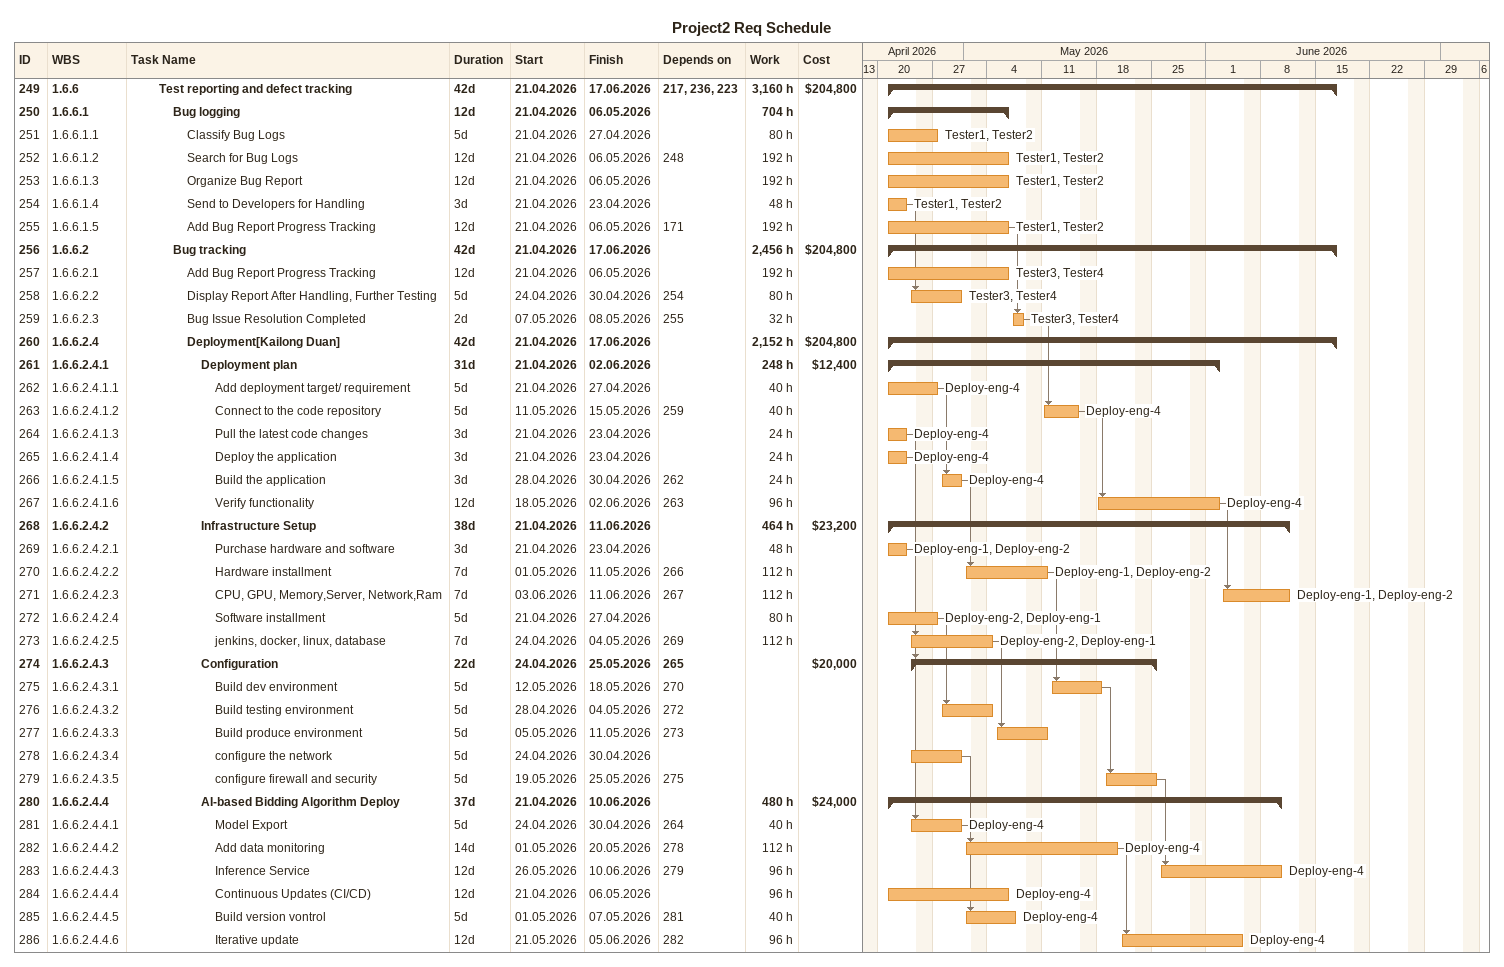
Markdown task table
Project2 Req Schedule

| ID | WBS | Task | Duration | Start | Finish | Predecessors | Resources | Work (h) | Cost ($) |
|---|---|---|---|---|---|---|---|---|---|
| 249 | 1.6.6 | **Test reporting and defect tracking** | 42d | 2026-04-21 | 2026-06-17 | 217, 236, 223 |  | 3160 | 204800 |
| 250 | 1.6.6.1 | **Bug logging** | 12d | 2026-04-21 | 2026-05-06 |  |  | 704 |  |
| 251 | 1.6.6.1.1 | Classify Bug Logs | 5d | 2026-04-21 | 2026-04-27 |  | Tester1, Tester2 | 80 |  |
| 252 | 1.6.6.1.2 | Search for Bug Logs | 12d | 2026-04-21 | 2026-05-06 | 248 | Tester1, Tester2 | 192 |  |
| 253 | 1.6.6.1.3 | Organize Bug Report | 12d | 2026-04-21 | 2026-05-06 |  | Tester1, Tester2 | 192 |  |
| 254 | 1.6.6.1.4 | Send to Developers for Handling | 3d | 2026-04-21 | 2026-04-23 |  | Tester1, Tester2 | 48 |  |
| 255 | 1.6.6.1.5 | Add Bug Report Progress Tracking | 12d | 2026-04-21 | 2026-05-06 | 171 | Tester1, Tester2 | 192 |  |
| 256 | 1.6.6.2 | **Bug tracking** | 42d | 2026-04-21 | 2026-06-17 |  |  | 2456 | 204800 |
| 257 | 1.6.6.2.1 | Add Bug Report Progress Tracking | 12d | 2026-04-21 | 2026-05-06 |  | Tester3, Tester4 | 192 |  |
| 258 | 1.6.6.2.2 | Display Report After Handling, Further Testing | 5d | 2026-04-24 | 2026-04-30 | 254 | Tester3, Tester4 | 80 |  |
| 259 | 1.6.6.2.3 | Bug Issue Resolution Completed | 2d | 2026-05-07 | 2026-05-08 | 255 | Tester3, Tester4 | 32 |  |
| 260 | 1.6.6.2.4 | **Deployment[Kailong Duan]** | 42d | 2026-04-21 | 2026-06-17 |  |  | 2152 | 204800 |
| 261 | 1.6.6.2.4.1 | **Deployment plan** | 31d | 2026-04-21 | 2026-06-02 |  |  | 248 | 12400 |
| 262 | 1.6.6.2.4.1.1 | Add deployment target/ requirement | 5d | 2026-04-21 | 2026-04-27 |  | Deploy-eng-4 | 40 |  |
| 263 | 1.6.6.2.4.1.2 | Connect to the code repository | 5d | 2026-05-11 | 2026-05-15 | 259 | Deploy-eng-4 | 40 |  |
| 264 | 1.6.6.2.4.1.3 | Pull the latest code changes | 3d | 2026-04-21 | 2026-04-23 |  | Deploy-eng-4 | 24 |  |
| 265 | 1.6.6.2.4.1.4 | Deploy the application | 3d | 2026-04-21 | 2026-04-23 |  | Deploy-eng-4 | 24 |  |
| 266 | 1.6.6.2.4.1.5 | Build the application | 3d | 2026-04-28 | 2026-04-30 | 262 | Deploy-eng-4 | 24 |  |
| 267 | 1.6.6.2.4.1.6 | Verify functionality | 12d | 2026-05-18 | 2026-06-02 | 263 | Deploy-eng-4 | 96 |  |
| 268 | 1.6.6.2.4.2 | **Infrastructure Setup** | 38d | 2026-04-21 | 2026-06-11 |  |  | 464 | 23200 |
| 269 | 1.6.6.2.4.2.1 | Purchase hardware and software | 3d | 2026-04-21 | 2026-04-23 |  | Deploy-eng-1, Deploy-eng-2 | 48 |  |
| 270 | 1.6.6.2.4.2.2 | Hardware installment | 7d | 2026-05-01 | 2026-05-11 | 266 | Deploy-eng-1, Deploy-eng-2 | 112 |  |
| 271 | 1.6.6.2.4.2.3 | CPU, GPU, Memory,Server, Network,Ram | 7d | 2026-06-03 | 2026-06-11 | 267 | Deploy-eng-1, Deploy-eng-2 | 112 |  |
| 272 | 1.6.6.2.4.2.4 | Software installment | 5d | 2026-04-21 | 2026-04-27 |  | Deploy-eng-2, Deploy-eng-1 | 80 |  |
| 273 | 1.6.6.2.4.2.5 | jenkins, docker, linux, database | 7d | 2026-04-24 | 2026-05-04 | 269 | Deploy-eng-2, Deploy-eng-1 | 112 |  |
| 274 | 1.6.6.2.4.3 | **Configuration** | 22d | 2026-04-24 | 2026-05-25 | 265 |  |  | 20000 |
| 275 | 1.6.6.2.4.3.1 | Build dev environment | 5d | 2026-05-12 | 2026-05-18 | 270 |  |  |  |
| 276 | 1.6.6.2.4.3.2 | Build testing environment | 5d | 2026-04-28 | 2026-05-04 | 272 |  |  |  |
| 277 | 1.6.6.2.4.3.3 | Build produce environment | 5d | 2026-05-05 | 2026-05-11 | 273 |  |  |  |
| 278 | 1.6.6.2.4.3.4 | configure the network | 5d | 2026-04-24 | 2026-04-30 |  |  |  |  |
| 279 | 1.6.6.2.4.3.5 | configure firewall and security | 5d | 2026-05-19 | 2026-05-25 | 275 |  |  |  |
| 280 | 1.6.6.2.4.4 | **AI-based Bidding Algorithm Deploy** | 37d | 2026-04-21 | 2026-06-10 |  |  | 480 | 24000 |
| 281 | 1.6.6.2.4.4.1 | Model Export | 5d | 2026-04-24 | 2026-04-30 | 264 | Deploy-eng-4 | 40 |  |
| 282 | 1.6.6.2.4.4.2 | Add data monitoring | 14d | 2026-05-01 | 2026-05-20 | 278 | Deploy-eng-4 | 112 |  |
| 283 | 1.6.6.2.4.4.3 | Inference Service | 12d | 2026-05-26 | 2026-06-10 | 279 | Deploy-eng-4 | 96 |  |
| 284 | 1.6.6.2.4.4.4 | Continuous Updates (CI/CD) | 12d | 2026-04-21 | 2026-05-06 |  | Deploy-eng-4 | 96 |  |
| 285 | 1.6.6.2.4.4.5 | Build version vontrol | 5d | 2026-05-01 | 2026-05-07 | 281 | Deploy-eng-4 | 40 |  |
| 286 | 1.6.6.2.4.4.6 | Iterative update | 12d | 2026-05-21 | 2026-06-05 | 282 | Deploy-eng-4 | 96 |  |
